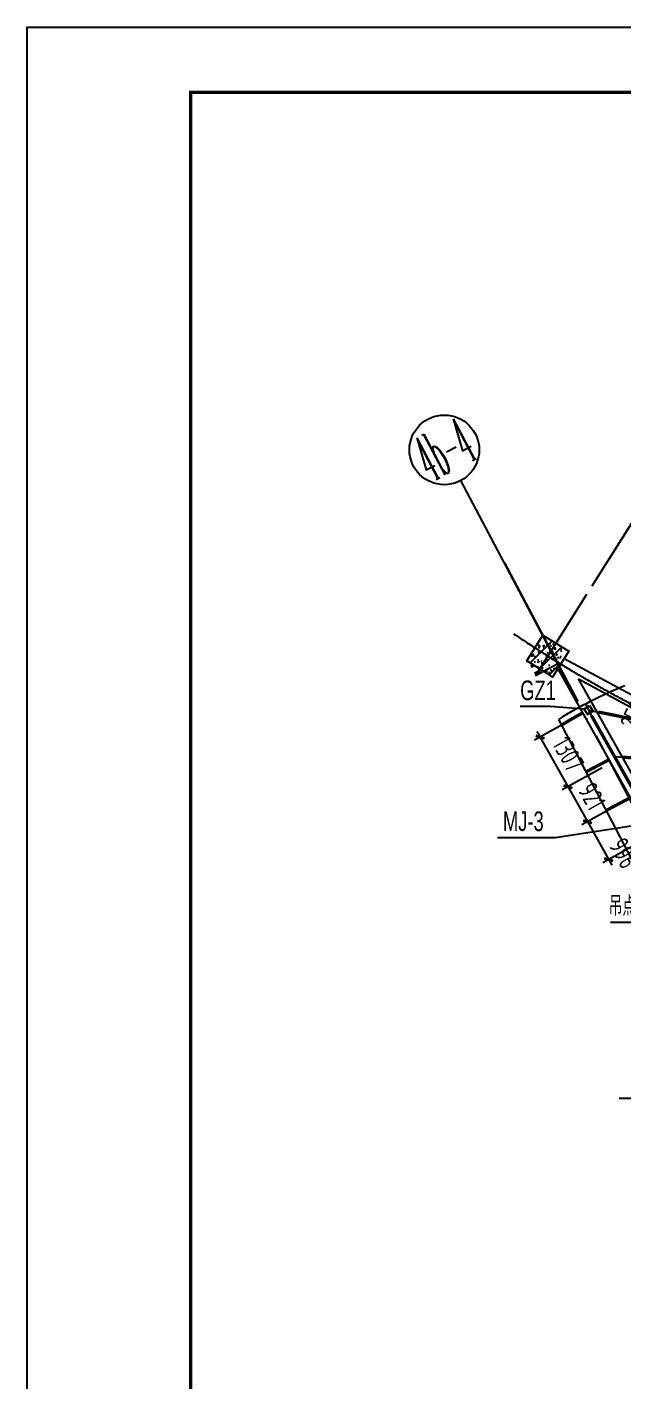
# Model space of a CAD drawing. Extents: x -803796 to -501762, y -1479216 to -846035.
# Drawn here: x -590862 to -577192, y -1020043 to -988955 of the extents above; entities that cross this region are included whole.
import ezdxf
from ezdxf.enums import TextEntityAlignment as Align

# ---------------------------------------------------------------- set-up
doc = ezdxf.new("R2010")
doc.units = 0
doc.header["$LTSCALE"] = 1500
doc.linetypes.add('DASH', pattern=[0.35, 0.25, -0.1])
doc.linetypes.add('XREF-GRID-04区$0$ACAD_ISO04W100', pattern=[30, 24, -3, 0, -3])
doc.layers.get('0').update_dxf_attribs({"linetype": 'CONTINUOUS'})
doc.layers.get('Defpoints').update_dxf_attribs({"linetype": 'CONTINUOUS'})
for name, color, linetype in [('AR-INT DECO', 140, 'CONTINUOUS'), ('BORDER', 7, 'CONTINUOUS'), ('COLUMN', 1, 'CONTINUOUS'), ('DIM', 3, 'CONTINUOUS'), ('HATCH', 254, 'CONTINUOUS'), ('P-WALL-ORIG', 6, 'CONTINUOUS'), ('STPM_SBEAM_THICK', 2, 'CONTINUOUS'), ('struc', 161, 'CONTINUOUS'), ('TEXT', 7, 'CONTINUOUS'), ('XREF-GRID-04区$0$A-DOTE', 14, 'XREF-GRID-04区$0$ACAD_ISO04W100'), ('XREF-GRID-04区$0$AXIS', 3, 'CONTINUOUS'), ('支撑', 4, 'CONTINUOUS')]:
    doc.layers.add(name, color=color, linetype=linetype)
doc.styles.add('TSSD_Dimension', font='Tssdeng.shx', dxfattribs={"width": 0.7, "bigfont": 'hztxt.shx'})
doc.styles.add('TSSD_Label', font='tj03-romans1.shx', dxfattribs={"width": 0.7, "bigfont": 'hztxt.shx'})
doc.styles.add('XREF-GRID-04区$0$_TCH_AXIS', font='COMPLEX', dxfattribs={"bigfont": 'GBCBIG'})
doc.dimstyles.new('TSSD_150_150', dxfattribs={"dimtxt": 450, "dimasz": 150, "dimexe": 150, "dimexo": 375, "dimgap": 150, "dimtad": 1, "dimdec": 0, "dimzin": 0, "dimdsep": 46, "dimtxsty": 'TSSD_Dimension', "dimblk": 'ARCHTICK', "dimblk1": 'ARCHTICK', "dimblk2": 'ARCHTICK', "dimcen": 0, "dimdle": 150, "dimclrt": 7, "dimadec": 0, "dimazin": 0, "dimtfac": 1, "dimtdec": 0, "dimtix": 1, "dimtmove": 2, "dimatfit": 3, "dimfxl": 1, "dimtolj": 1, "dimtzin": 0, "dimarcsym": 0})

# ---------------------------------------------------------------- blocks, each defined once
blk = doc.blocks.new('_ArchTick')
at = {"color": 0, "linetype": 'ByBlock', "const_width": 0.4}
blk.add_lwpolyline([(-0.5, -0.5), (0.5, 0.5)], dxfattribs=at)
blk = doc.blocks.new('*D263')
at = {"layer": 'Defpoints', "color": 0, "transparency": 16777216}
for p in [(-577981, -1004638), (-577343, -1005779), (-578453, -1006399)]:
    blk.add_point(p, dxfattribs=at)
at = {"layer": 'DIM', "color": 0, "lineweight": -2, "transparency": 16777216}
for p, q in [((-578308, -1004821), (-579222, -1005331)), ((-579164, -1005127), (-578380, -1006530)), ((-577671, -1005962), (-578584, -1006472))]:
    blk.add_line(p, q, dxfattribs=at)
at = {"layer": 'DIM', "color": 0, "lineweight": -2, "transparency": 16777216, "xscale": 150, "yscale": 150, "zscale": 150}
for p, rotation in [((-579091, -1005258), 119.1862514497129), ((-578453, -1006399), 299.1862514497129)]:
    blk.add_blockref('_ArchTick', p, dxfattribs=dict(at, rotation=rotation))
at = {"layer": 'DIM', "color": 7, "transparency": 16777216, "insert": (-578444, -1005646), "char_height": 450, "attachment_point": 5, "rotation": 299.1863, "style": 'TSSD_Dimension'}
blk.add_mtext('\\A1;1307', dxfattribs=at)
blk = doc.blocks.new('*D264')
at = {"layer": 'Defpoints', "color": 0, "transparency": 16777216}
for p in [(-577343, -1005779), (-576894, -1006583), (-578004, -1007203)]:
    blk.add_point(p, dxfattribs=at)
at = {"layer": 'DIM', "color": 0, "lineweight": -2, "transparency": 16777216}
for p, q in [((-577671, -1005962), (-578584, -1006472)), ((-578526, -1006268), (-577931, -1007334)), ((-577222, -1006766), (-578135, -1007276))]:
    blk.add_line(p, q, dxfattribs=at)
at = {"layer": 'DIM', "color": 0, "lineweight": -2, "transparency": 16777216, "xscale": 150, "yscale": 150, "zscale": 150}
for p, rotation in [((-578453, -1006399), 119.1862514501054), ((-578004, -1007203), 299.1862514501054)]:
    blk.add_blockref('_ArchTick', p, dxfattribs=dict(at, rotation=rotation))
at = {"layer": 'DIM', "color": 7, "transparency": 16777216, "insert": (-577901, -1006618), "char_height": 450, "attachment_point": 5, "rotation": 299.1863, "style": 'TSSD_Dimension'}
blk.add_mtext('\\A1;921', dxfattribs=at)
blk = doc.blocks.new('*D265')
at = {"layer": 'Defpoints', "color": 0, "transparency": 16777216}
for p in [(-576894, -1006583), (-576586, -1007552), (-577518, -1008072)]:
    blk.add_point(p, dxfattribs=at)
at = {"layer": 'DIM', "color": 0, "lineweight": -2, "transparency": 16777216}
for p, q in [((-577222, -1006766), (-578135, -1007276)), ((-578077, -1007072), (-577445, -1008203)), ((-576914, -1007735), (-577649, -1008146))]:
    blk.add_line(p, q, dxfattribs=at)
at = {"layer": 'DIM', "color": 0, "lineweight": -2, "transparency": 16777216, "xscale": 150, "yscale": 150, "zscale": 150}
for p, rotation in [((-578004, -1007203), 119.1862514501054), ((-577518, -1008072), 299.1862514501054)]:
    blk.add_blockref('_ArchTick', p, dxfattribs=dict(at, rotation=rotation))
at = {"layer": 'DIM', "color": 7, "transparency": 16777216, "insert": (-577171, -1007925), "char_height": 450, "attachment_point": 5, "rotation": 299.1863, "style": 'TSSD_Dimension'}
blk.add_mtext('\\A1;996', dxfattribs=at)
blk = doc.blocks.new('*D654')
at = {"layer": 'Defpoints', "color": 0, "transparency": 16777216}
for p in [(-576650, -1005027), (-576051, -1005027), (-576156, -1005254)]:
    blk.add_point(p, dxfattribs=at)
at = {"layer": 'DIM', "color": 0, "lineweight": -2, "transparency": 16777216}
for p, q in [((-576392, -1004871), (-576682, -1004738)), ((-576546, -1004800), (-576483, -1004664)), ((-576496, -1005098), (-576786, -1004965)), ((-576650, -1005027), (-576713, -1005164)), ((-576546, -1004800), (-576650, -1005027))]:
    blk.add_line(p, q, dxfattribs=at)
at = {"layer": 'DIM', "color": 0, "lineweight": -2, "transparency": 16777216, "xscale": 150, "yscale": 150, "zscale": 150}
for p, rotation in [((-576546, -1004800), 245.3262452285387), ((-576650, -1005027), 65.3262452285387)]:
    blk.add_blockref('_ArchTick', p, dxfattribs=dict(at, rotation=rotation))
at = {"layer": 'DIM', "color": 7, "transparency": 16777216, "insert": (-576939, -1004757), "char_height": 450, "attachment_point": 5, "rotation": 65.3262, "style": 'TSSD_Dimension'}
blk.add_mtext('\\A1;250', dxfattribs=at)

msp = doc.modelspace()

# ---------------------------------------------------------------- hatches: boundary and pattern name
at = {"layer": 'HATCH'}
h = msp.add_hatch(dxfattribs=at)
h.set_pattern_fill('ARMORED', color=256, scale=50, style=0)
h.set_pattern_definition([(50, (-410620.32, -1138204.07), (358.6301, -31.37607), [37.5, -412.5]), (355, (-410620.32, -1138204.07), (-69.37567, 376.09607), [30, -330]), (100.4514, (-410590.44, -1138206.7), (289.2547, 344.71977), [31.8701, -350.57106]), (46.1842, (-410620.32, -1138104.07), (533.6205, -82.7595), [56.25, -618.75]), (96.6356, (-410575.85, -1138110.97), (467.3314, 487.0589), [47.8051, -525.8565]), (351.1842, (-410620.3, -1138104.07), (467.331, 487.0593), [45, -495]), (21, (-410570.32, -1138129.07), (298.45353, -201.30945), [37.5, -412.5]), (326, (-410570.32, -1138129.07), (121.65767, 362.575), [30, -330]), (71.4514, (-410545.45, -1138145.85), (420.1113, 161.26525), [31.8701, -350.57106]), (37.5, (-410620.32, -1138204.07), (6.07993, 166.44693), [0, -326, 0, -335, 0, -331.25]), (7.5, (-410620.32, -1138204.07), (131.53477, 197.20586), [0, -191, 0, -318.5, 0, -126.25]), (327.5, (-410731.82, -1138204.07), (266.91122, -11.27744), [0, -125, 0, -390, 0, -517.5]), (317.5, (-410781.82, -1138204.07), (291.59308, 50.0525), [0, -162.5, 0, -259, 0, -367.5]), (45, (-410620.32, -1138204.07), (-176.7767, 176.7767), [])])
h.paths.add_polyline_path([(-578848.1, -1003853.9), (-579398.3, -1003507.8), (-579025.6, -1002915.3), (-578433, -1003287.9), (-578805.7, -1003880.4)])

# ---------------------------------------------------------------- linework, layer by layer
for points in [[(-577958.7, -1004534.5), (-577877.6, -1004660.7), (-578003.8, -1004741.8), (-578084.9, -1004615.6)], [(-577960.2, -1004541.5), (-577884.5, -1004659.2), (-578002.3, -1004734.9), (-578078, -1004617.2)]]:
    msp.add_lwpolyline(points, close=True)
at = {"layer": 'AR-INT DECO'}
msp.add_line((-578673.3, -1004852.2), (-571355.2, -1018868.5), dxfattribs=at)
at = {"layer": 'BORDER', "elevation": -3.1}
msp.add_lwpolyline([(-590861.8, -1051955.3), (-590861.8, -988955.3), (-501761.8, -988955.3), (-501761.8, -1051955.3)], close=True, dxfattribs=at)
at = {"layer": 'BORDER', "const_width": 75, "elevation": -3.1}
msp.add_lwpolyline([(-587111.8, -1050455.3), (-587111.8, -990455.3), (-503261.8, -990455.3), (-503261.8, -1050455.3)], close=True, dxfattribs=at)
at = {"layer": 'COLUMN'}
msp.add_lwpolyline([(-578848.1, -1003853.9), (-579398.3, -1003507.8), (-579025.6, -1002915.3), (-578433, -1003287.9), (-578805.7, -1003880.4)], close=True, dxfattribs=at)
at = {"layer": 'P-WALL-ORIG', "color": 4}
msp.add_arc((-573392.7, -1013430.8), 10073.6, 111.87894, 121.61469, dxfattribs=at)
at = {"layer": 'STPM_SBEAM_THICK', "color": 2}
msp.add_line((-577999.3, -1006036.1), (-578043.1, -1006059.2), dxfattribs=at)
at = {"layer": 'STPM_SBEAM_THICK', "color": 2, "const_width": 75}
msp.add_lwpolyline([(-578603.7, -1004985.5, -0.0148266), (-578094, -1004691.5)], format="xyb", dxfattribs=at)
at = {"layer": 'STPM_SBEAM_THICK', "color": 4, "const_width": 75}
for points in [[(-576572.9, -1007148.9), (-577910.9, -1004770.6)], [(-577753.3, -1004683.9), (-576093.5, -1005018.8)], [(-577202.5, -1005719.5), (-576123, -1005795.1)]]:
    msp.add_lwpolyline(points, dxfattribs=at)
at = {"layer": 'STPM_SBEAM_THICK', "color": 2, "const_width": 75}
for points in [[(-577512.9, -1005779.4), (-578043.1, -1006059.2)], [(-577023.6, -1006651.9), (-577580.3, -1006945.7)]]:
    msp.add_lwpolyline(points, dxfattribs=at)
at = {"layer": 'struc', "linetype": 'ByBlock'}
for p, q in [((-575969.3, -1004850.5), (-578540.9, -1003458.6)), ((-579360.1, -1003531.8), (-579362.1, -1003532.9)), ((-579066.9, -1003716.3), (-579223.3, -1003798.8)), ((-578685.2, -1003688.8), (-576705.5, -1007219)), ((-578210.7, -1003921.6), (-576075.1, -1005077.5)), ((-576513.6, -1006947.9), (-578210.7, -1003921.6))]:
    msp.add_line(p, q, dxfattribs=at)
at = {"layer": 'struc'}
msp.add_lwpolyline([(-579198.3, -1003846.7), (-579066.9, -1003716.3)], dxfattribs=at)
at = {"layer": 'TEXT'}
for p, q in [((-578858.8, -1004560), (-579548.8, -1004560)), ((-578084.9, -1004615.6), (-578858.8, -1004560)), ((-578050.9, -1004505.3), (-577910.9, -1004770.6)), ((-577980.9, -1004638), (-576051.4, -1005027.2)), ((-576572.4, -1007149.7), (-577910.9, -1004770.6)), ((-577384.2, -1005706.7), (-575994.2, -1005804.2)), ((-577474.5, -1009509.1), (-576897, -1009509.1))]:
    msp.add_line(p, q, dxfattribs=at)
for points in [[(-580071.3, -1007566.6), (-578744.9, -1007566.6), (-576847.5, -1007271.3)], [(-577279, -1013553.4), (-575952.6, -1013553.4), (-574046.7, -1012577.4)]]:
    msp.add_lwpolyline(points, dxfattribs=at)
at = {"layer": 'XREF-GRID-04区$0$A-DOTE', "ltscale": 0.1}
for p, q in [((-575631.5, -998177.5), (-579198.2, -1003846.9)), ((-575631.5, -998177.5), (-578915.7, -1003397.9)), ((-579909.1, -1001256.6), (-570737.1, -1018633.5)), ((-579200.2, -1003843.1), (-578686.9, -1003572.1))]:
    msp.add_line(p, q, dxfattribs=at)
msp.add_arc((-564298.8, -980163.2), 27450, 235.87047, 276.71351, dxfattribs=at)
at = {"layer": 'XREF-GRID-04区$0$AXIS'}
for p, q in [((-577899.7, -1001783), (-575082.6, -997304.8)), ((-578437.5, -1004044.6), (-580907.1, -999365.8))]:
    msp.add_line(p, q, dxfattribs=at)
msp.add_circle((-581289.5, -998663.2), 800, dxfattribs=at)
at = {"layer": '支撑', "linetype": 'DASH', "ltscale": 1.8, "const_width": 75}
msp.add_lwpolyline([(-579304.3, -1003643.6), (-579238, -1003608.6)], dxfattribs=at)

# ---------------------------------------------------------------- texts
at = {"layer": 'TEXT', "style": 'TSSD_Label', "width": 0.7}
for s, p in [('GZ1', (-579548.8, -1004410)), ('MJ-3', (-579944.9, -1007416.6)), ('吊点', (-577516.9, -1009359.1))]:
    msp.add_text(s, height=450, dxfattribs=at).set_placement(p)
at = {"layer": 'XREF-GRID-04区$0$AXIS', "color": 7, "style": 'XREF-GRID-04区$0$_TCH_AXIS', "width": 0.29163}
msp.add_text('4b-4', height=1050, rotation=27.82625, dxfattribs=at).set_placement((-581590.9, -999404.2), (-580507.6, -998832.5), align=Align.FIT)

# ---------------------------------------------------------------- dimensions: what is measured, and where the dimension line sits
at = {"layer": 'DIM'}
for p1, p2, distance, picture, middle in [((-576051.4, -1005027.2), (-576155.7, -1005254.4), -543.8, '*D654', (-576938.5, -1004757.3)), ((-577980.9, -1004638), (-577343.4, -1005779.4), -1271, '*D263', (-578444.4, -1005645.6))]:
    dim = msp.add_aligned_dim(p1=p1, p2=p2, distance=distance, dimstyle='TSSD_150_150', dxfattribs=at)
    dim.commit()
    dim.dimension.update_dxf_attribs({"geometry": picture, "text_midpoint": middle})
dim = msp.add_linear_dim(base=(-578004.1, -1007202.9), p1=(-577343.4, -1005779.4), p2=(-576894.4, -1006583.1), angle=119.18625, dimstyle='TSSD_150_150', dxfattribs=at)
dim.commit()
dim.dimension.update_dxf_attribs({"geometry": '*D264', "text_midpoint": (-577901.2, -1006618.2)})
dim = msp.add_linear_dim(base=(-577518.4, -1008072.4), p1=(-576894.4, -1006583.1), p2=(-576586.3, -1007551.8), angle=119.18625, dimstyle='TSSD_150_150', dxfattribs=at)
dim.commit()
dim.dimension.update_dxf_attribs({"geometry": '*D265', "text_midpoint": (-577171, -1007925.3), "dimtype": 160})

doc.saveas('drawing.dxf')
